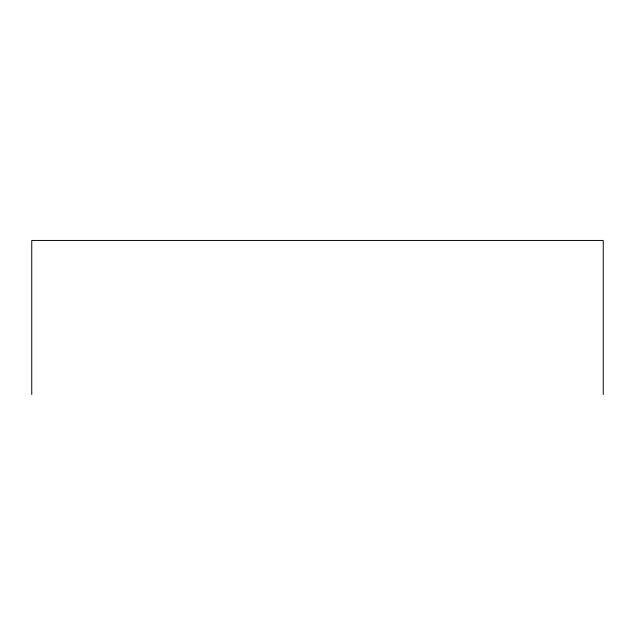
<?xml version="1.0" encoding="UTF-8"?>
<svg xmlns="http://www.w3.org/2000/svg" width="635" height="635" viewBox="0 0 635 635"><rect width="100%" height="100%" fill="white"/><g stroke="black" fill="none" stroke-linecap="round" stroke-linejoin="round"><path stroke-width="0.95" d="M603.25 394.549L603.25 240.451L31.75 240.451L31.75 394.549"/></g></svg>
